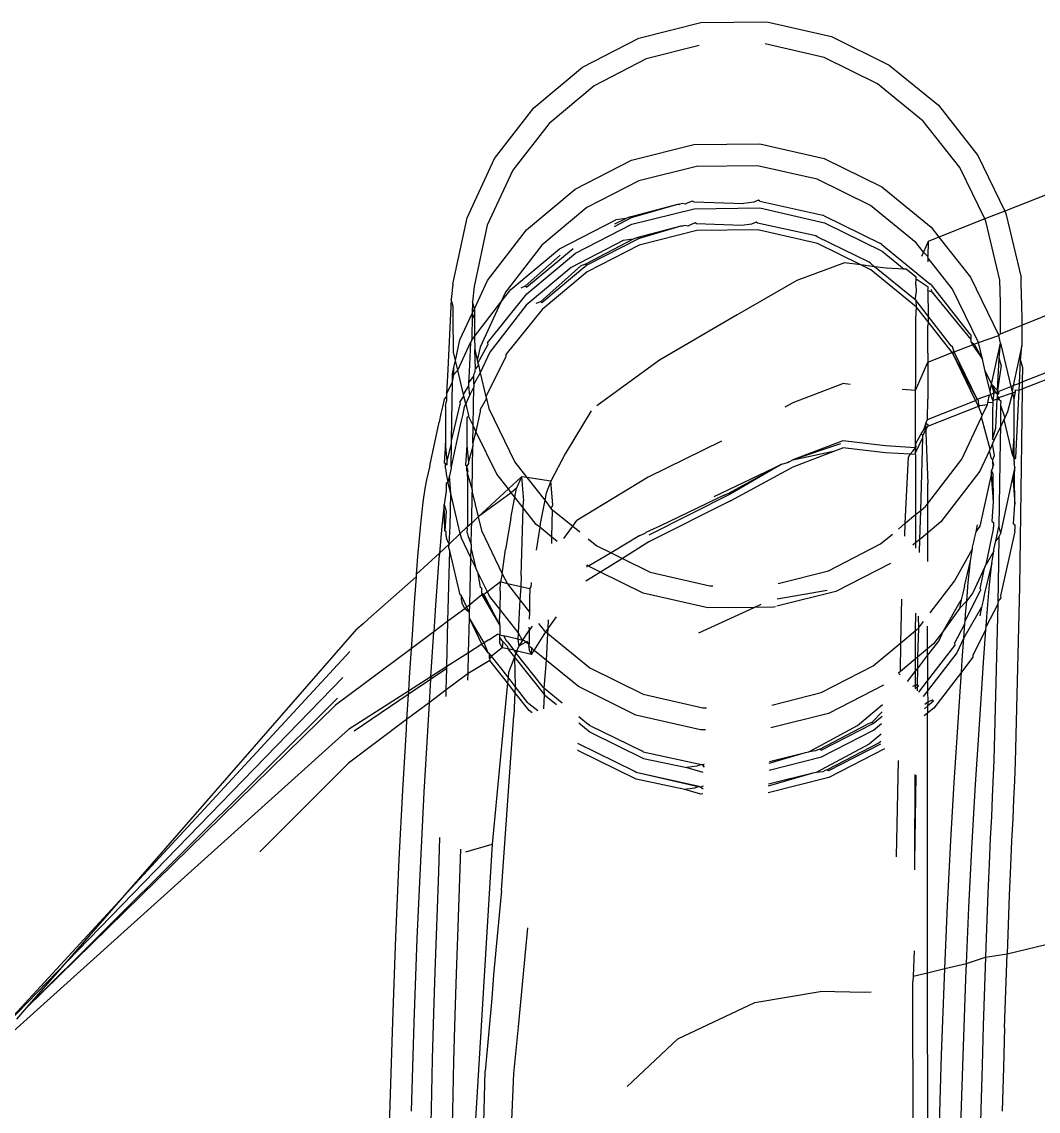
# Model space of a CAD drawing. Header units: millimetres. Extents: x -41292 to 298682, y -22072 to 33155.
# Drawn here: x 29439.69 to 29464.26, y 4431.92 to 4458.26 of the extents above; entities that cross this region are included whole.
import ezdxf

# ---------------------------------------------------------------- set-up
doc = ezdxf.new("R2010")
doc.units = ezdxf.units.MM

# ---------------------------------------------------------------- blocks, each defined once
blk = doc.blocks.new('AHSISHEUD')
for p, q in [((30081.979, 22105.952), (30083.48, 22106.33)), ((30083.48, 22106.33), (30085.075, 22106.349)), ((30085.075, 22106.349), (30086.632, 22105.993)), ((30080.617, 22105.252), (30081.979, 22105.952)), ((30086.632, 22105.993), (30088.026, 22105.303)), ((30083.437, 22105.773), (30082.157, 22105.45)), ((30086.462, 22105.488), (30085.032, 22105.815)), ((30082.157, 22105.45), (30080.897, 22104.803)), ((30087.751, 22104.85), (30086.462, 22105.488)), ((30079.44, 22104.269), (30080.617, 22105.252)), ((30088.026, 22105.303), (30089.218, 22104.329)), ((30088.854, 22103.949), (30087.751, 22104.85)), ((30080.897, 22104.803), (30079.809, 22103.893)), ((30089.218, 22104.329), (30090.173, 22103.118)), ((30078.494, 22103.04), (30079.44, 22104.269)), ((30079.809, 22103.893), (30078.934, 22102.757)), ((30089.737, 22102.829), (30088.854, 22103.949)), ((30081.804, 22103.004), (30083.305, 22103.382)), ((30083.305, 22103.382), (30084.901, 22103.4)), ((30084.901, 22103.4), (30086.457, 22103.044)), ((30077.826, 22101.605), (30078.494, 22103.04)), ((30080.442, 22102.304), (30081.804, 22103.004)), ((30086.457, 22103.044), (30087.851, 22102.356)), ((30090.173, 22103.118), (30090.825, 22101.771)), ((30078.934, 22102.757), (30078.315, 22101.429)), ((30083.371, 22102.852), (30081.982, 22102.503)), ((30084.847, 22102.869), (30083.371, 22102.852)), ((30086.287, 22102.54), (30084.847, 22102.869)), ((30090.342, 22101.58), (30089.737, 22102.829)), ((30081.982, 22102.503), (30080.722, 22101.855)), ((30087.576, 22101.903), (30086.287, 22102.54)), ((30079.265, 22101.321), (30080.442, 22102.304)), ((30087.851, 22102.356), (30089.044, 22101.382)), ((30092.155, 22102.296), (30090.825, 22101.771)), ((30081.772, 22101.636), (30082.924, 22101.937)), ((30081.804, 22101.613), (30082.924, 22101.937)), ((30082.924, 22101.937), (30082.97, 22101.938)), ((30083.026, 22101.952), (30082.97, 22101.938)), ((30083.102, 22101.939), (30083.026, 22101.952)), ((30083.164, 22101.972), (30083.102, 22101.939)), ((30083.273, 22102.014), (30083.164, 22101.972)), ((30083.306, 22101.991), (30083.273, 22102.014)), ((30083.306, 22101.991), (30084.519, 22101.956)), ((30084.759, 22101.99), (30084.519, 22101.956)), ((30084.868, 22102.033), (30084.759, 22101.99)), ((30084.901, 22102.009), (30084.868, 22102.033)), ((30084.901, 22102.009), (30086.425, 22101.676)), ((30080.722, 22101.855), (30079.634, 22100.946)), ((30081.811, 22101.451), (30083.313, 22101.829)), ((30083.313, 22101.829), (30084.907, 22101.847)), ((30084.907, 22101.847), (30086.464, 22101.491)), ((30086.457, 22101.653), (30086.425, 22101.676)), ((30088.679, 22101.002), (30087.576, 22101.903)), ((30090.825, 22101.771), (30090.342, 22101.58)), ((30090.825, 22101.771), (30090.852, 22101.715)), ((30090.852, 22101.715), (30091.22, 22100.168)), ((30077.48, 22100.001), (30077.826, 22101.605)), ((30078.315, 22101.429), (30077.996, 22099.946)), ((30080.061, 22100.859), (30081.422, 22101.559)), ((30080.449, 22100.751), (30081.811, 22101.451)), ((30081.388, 22101.399), (30081.804, 22101.613)), ((30081.401, 22101.46), (30081.662, 22101.594)), ((30081.662, 22101.594), (30081.422, 22101.559)), ((30081.772, 22101.636), (30081.662, 22101.594)), ((30081.804, 22101.613), (30081.772, 22101.636)), ((30082.99, 22101.407), (30081.951, 22101.134)), ((30082.99, 22101.407), (30081.983, 22101.111)), ((30083.036, 22101.408), (30082.99, 22101.407)), ((30083.094, 22101.422), (30083.036, 22101.408)), ((30083.167, 22101.409), (30083.094, 22101.422)), ((30083.23, 22101.442), (30083.167, 22101.409)), ((30083.34, 22101.484), (30083.23, 22101.442)), ((30083.372, 22101.461), (30083.34, 22101.484)), ((30084.465, 22101.424), (30083.372, 22101.461)), ((30084.705, 22101.459), (30084.465, 22101.424)), ((30084.814, 22101.501), (30084.705, 22101.459)), ((30084.847, 22101.478), (30084.814, 22101.501)), ((30086.255, 22101.172), (30084.847, 22101.478)), ((30086.457, 22101.653), (30087.819, 22100.988)), ((30086.464, 22101.491), (30087.858, 22100.802)), ((30090.342, 22101.58), (30089.233, 22101.142)), ((30090.365, 22101.531), (30090.342, 22101.58)), ((30090.705, 22100.1), (30090.365, 22101.531)), ((30078.32, 22100.093), (30079.265, 22101.321)), ((30083.378, 22101.299), (30081.99, 22100.949)), ((30084.853, 22101.316), (30083.378, 22101.299)), ((30086.294, 22100.986), (30084.853, 22101.316)), ((30086.287, 22101.148), (30086.255, 22101.172)), ((30087.544, 22100.535), (30086.287, 22101.148)), ((30089.044, 22101.382), (30089.233, 22101.142)), ((30079.634, 22100.946), (30078.76, 22099.809)), ((30081.601, 22101.057), (30080.342, 22100.41)), ((30081.841, 22101.093), (30080.69, 22100.487)), ((30081.983, 22101.111), (30080.722, 22100.463)), ((30081.99, 22100.949), (30080.729, 22100.302)), ((30081.841, 22101.093), (30081.601, 22101.057)), ((30081.951, 22101.134), (30081.841, 22101.093)), ((30081.983, 22101.111), (30081.951, 22101.134)), ((30087.342, 22100.468), (30086.294, 22100.986)), ((30087.851, 22100.964), (30087.819, 22100.988)), ((30087.851, 22100.964), (30089.012, 22100.014)), ((30088.857, 22100.776), (30088.679, 22101.002)), ((30088.968, 22101.037), (30088.857, 22100.776)), ((30088.968, 22101.037), (30088.967, 22100.676)), ((30089.233, 22101.142), (30088.968, 22101.037)), ((30089.233, 22101.142), (30089.998, 22100.17)), ((30078.885, 22099.876), (30080.061, 22100.859)), ((30079.233, 22099.953), (30080.077, 22100.707)), ((30079.265, 22099.93), (30080.388, 22100.867)), ((30079.272, 22099.767), (30080.449, 22100.751)), ((30087.858, 22100.802), (30088.388, 22100.369)), ((30088.857, 22100.776), (30088.814, 22100.674)), ((30088.967, 22100.676), (30088.857, 22100.776)), ((30088.969, 22100.634), (30088.967, 22100.676)), ((30088.969, 22100.548), (30088.969, 22100.634)), ((30089.562, 22099.881), (30088.969, 22100.634)), ((30080.342, 22100.41), (30079.253, 22099.5)), ((30080.581, 22100.445), (30079.602, 22099.577)), ((30080.722, 22100.463), (30079.634, 22099.554)), ((30080.69, 22100.487), (30080.581, 22100.445)), ((30080.722, 22100.463), (30080.69, 22100.487)), ((30086.947, 22100.517), (30085.799, 22100.093)), ((30087.342, 22100.468), (30086.947, 22100.517)), ((30087.583, 22100.349), (30087.342, 22100.468)), ((30087.676, 22100.427), (30087.342, 22100.468)), ((30087.576, 22100.511), (30087.544, 22100.535)), ((30087.676, 22100.427), (30087.576, 22100.511)), ((30087.956, 22100.392), (30087.676, 22100.427)), ((30088.647, 22099.634), (30087.676, 22100.427)), ((30088.388, 22100.369), (30087.956, 22100.392)), ((30088.448, 22100.366), (30088.388, 22100.369)), ((30088.448, 22100.366), (30088.679, 22100.178)), ((30078.006, 22099.407), (30078.32, 22100.093)), ((30080.729, 22100.302), (30079.641, 22099.392)), ((30085.799, 22100.093), (30084.359, 22099.263)), ((30088.686, 22099.448), (30087.583, 22100.349)), ((30088.677, 22099.993), (30088.679, 22100.132)), ((30088.679, 22100.132), (30088.679, 22100.178)), ((30088.679, 22100.132), (30088.968, 22099.941)), ((30089.998, 22100.17), (30090.678, 22098.767)), ((30090.716, 22099.561), (30090.705, 22100.1)), ((30091.231, 22099.629), (30091.22, 22100.168)), ((30077.48, 22100.001), (30077.446, 22099.635)), ((30077.996, 22099.946), (30077.962, 22099.579)), ((30078.647, 22099.567), (30078.885, 22099.876)), ((30079.233, 22099.953), (30079.124, 22099.911)), ((30079.265, 22099.93), (30079.233, 22099.953)), ((30088.677, 22099.993), (30088.679, 22099.815)), ((30088.966, 22099.849), (30088.968, 22099.896)), ((30088.966, 22099.849), (30088.968, 22099.227)), ((30088.966, 22099.849), (30089.051, 22099.828)), ((30088.968, 22099.896), (30088.968, 22099.941)), ((30089.044, 22099.99), (30089.012, 22100.014)), ((30089.044, 22099.99), (30089.967, 22098.802)), ((30089.046, 22099.878), (30089.051, 22099.828)), ((30089.051, 22099.828), (30090.001, 22098.666)), ((30090.187, 22098.593), (30089.562, 22099.881)), ((30077.446, 22099.635), (30077.362, 22097.939)), ((30077.491, 22099.463), (30077.446, 22099.635)), ((30077.962, 22099.579), (30077.948, 22099.294)), ((30078.006, 22099.407), (30077.962, 22099.579)), ((30078.009, 22098.738), (30078.647, 22099.567)), ((30078.647, 22099.567), (30078.142, 22098.481)), ((30078.322, 22098.588), (30079.272, 22099.767)), ((30078.76, 22099.809), (30078.647, 22099.567)), ((30079.602, 22099.577), (30079.492, 22099.536)), ((30079.634, 22099.554), (30079.602, 22099.577)), ((30088.679, 22099.815), (30088.647, 22099.634)), ((30088.679, 22099.61), (30088.647, 22099.634)), ((30088.968, 22099.227), (30088.679, 22099.61)), ((30088.686, 22099.448), (30088.679, 22099.61)), ((30091.231, 22099.629), (30091.232, 22099.013)), ((30077.488, 22099.211), (30077.491, 22099.463)), ((30077.948, 22099.294), (30078.006, 22099.407)), ((30078.006, 22099.407), (30078.004, 22099.167)), ((30079.253, 22099.5), (30078.379, 22098.364)), ((30079.641, 22099.392), (30078.762, 22098.305)), ((30088.674, 22099.166), (30088.686, 22099.448)), ((30088.968, 22099.091), (30088.686, 22099.448)), ((30090.719, 22098.807), (30090.716, 22099.561)), ((30091.232, 22099.013), (30092.153, 22099.382)), ((30077.497, 22098.358), (30077.488, 22099.211)), ((30077.651, 22098.657), (30077.948, 22099.294)), ((30077.948, 22099.294), (30077.939, 22098.647)), ((30077.948, 22099.294), (30078.004, 22099.167)), ((30078.004, 22099.167), (30078.009, 22098.738)), ((30084.359, 22099.263), (30082.476, 22098.166)), ((30088.672, 22098.309), (30088.674, 22099.166)), ((30088.968, 22099.091), (30088.965, 22098.993)), ((30088.968, 22099.227), (30088.968, 22099.091)), ((30089.53, 22098.513), (30088.968, 22099.227)), ((30089.552, 22098.349), (30088.968, 22099.091)), ((30088.967, 22098.674), (30088.965, 22098.993)), ((30089.999, 22098.778), (30089.967, 22098.802)), ((30089.999, 22098.778), (30090.001, 22098.666)), ((30090.678, 22098.767), (30090.719, 22098.807)), ((30090.719, 22098.807), (30091.232, 22099.013)), ((30091.232, 22099.013), (30091.237, 22098.525)), ((30077.544, 22098.161), (30077.651, 22098.657)), ((30077.601, 22097.922), (30077.913, 22098.592)), ((30077.913, 22098.592), (30077.878, 22097.884)), ((30077.939, 22098.647), (30077.913, 22098.592)), ((30077.939, 22098.647), (30078.009, 22098.738)), ((30078.009, 22098.738), (30078.012, 22098.426)), ((30078.091, 22098.093), (30078.326, 22098.539)), ((30078.322, 22098.588), (30078.326, 22098.539)), ((30088.964, 22098.339), (30088.967, 22098.674)), ((30089.562, 22098.489), (30089.53, 22098.513)), ((30089.601, 22098.367), (30090.044, 22098.538)), ((30090.001, 22098.666), (30090.006, 22098.616)), ((30090.006, 22098.616), (30090.044, 22098.538)), ((30090.006, 22098.616), (30090.086, 22098.554)), ((30090.044, 22098.538), (30090.086, 22098.554)), ((30090.044, 22098.538), (30090.282, 22098.193)), ((30090.086, 22098.554), (30090.187, 22098.593)), ((30090.086, 22098.554), (30090.282, 22098.193)), ((30090.187, 22098.593), (30090.678, 22098.767)), ((30090.282, 22098.193), (30090.187, 22098.593)), ((30090.506, 22097.583), (30090.722, 22098.58)), ((30090.722, 22098.58), (30090.678, 22098.767)), ((30090.688, 22098.215), (30090.722, 22098.58)), ((30090.722, 22098.58), (30090.971, 22097.53)), ((30091.237, 22098.525), (30091.028, 22097.553)), ((30091.204, 22098.159), (30091.237, 22098.525)), ((30077.544, 22098.161), (30077.497, 22098.358)), ((30078.029, 22097.958), (30078.012, 22098.426)), ((30078.012, 22098.426), (30078.074, 22098.167)), ((30078.142, 22098.481), (30078.074, 22098.167)), ((30078.379, 22098.364), (30078.146, 22097.863)), ((30078.766, 22098.256), (30078.284, 22097.28)), ((30078.762, 22098.305), (30078.766, 22098.256)), ((30088.676, 22097.993), (30088.672, 22098.309)), ((30088.962, 22098.121), (30089.552, 22098.349)), ((30088.964, 22098.339), (30088.962, 22098.121)), ((30089.552, 22098.349), (30089.601, 22098.367)), ((30089.569, 22098.327), (30089.552, 22098.349)), ((30089.601, 22098.367), (30089.562, 22098.489)), ((30089.565, 22098.377), (30089.569, 22098.327)), ((30090.119, 22097.193), (30089.569, 22098.327)), ((30090.158, 22097.22), (30089.569, 22098.327)), ((30090.158, 22097.22), (30089.601, 22098.367)), ((30077.475, 22097.84), (30077.507, 22097.987)), ((30077.507, 22097.987), (30077.544, 22098.161)), ((30077.508, 22097.82), (30077.507, 22097.987)), ((30077.601, 22097.922), (30077.544, 22098.161)), ((30078.101, 22098.054), (30078.029, 22097.958)), ((30078.074, 22098.167), (30078.091, 22098.093)), ((30078.091, 22098.093), (30078.101, 22098.054)), ((30078.101, 22098.054), (30078.146, 22097.863)), ((30082.476, 22098.166), (30080.961, 22097.062)), ((30088.668, 22097.437), (30088.962, 22098.121)), ((30088.67, 22097.656), (30088.676, 22097.993)), ((30088.962, 22098.121), (30088.962, 22097.225)), ((30090.352, 22097.901), (30090.282, 22098.193)), ((30090.649, 22097.436), (30090.688, 22098.215)), ((30090.733, 22098.043), (30090.649, 22097.436)), ((30090.733, 22098.043), (30090.688, 22098.215)), ((30091.177, 22097.612), (30091.204, 22098.159)), ((30091.204, 22098.159), (30091.248, 22097.987)), ((30091.245, 22097.639), (30092.153, 22097.998)), ((30091.248, 22097.987), (30091.245, 22097.639)), ((30077.362, 22097.939), (30077.334, 22097.35)), ((30077.473, 22097.64), (30077.475, 22097.84)), ((30077.473, 22097.64), (30077.508, 22097.82)), ((30077.508, 22097.82), (30077.601, 22097.922)), ((30077.74, 22097.338), (30077.601, 22097.922)), ((30077.878, 22097.884), (30077.865, 22097.607)), ((30077.865, 22097.607), (30077.991, 22097.782)), ((30078.146, 22097.863), (30077.989, 22097.585)), ((30077.989, 22097.585), (30077.991, 22097.782)), ((30077.991, 22097.819), (30078.005, 22097.85)), ((30077.991, 22097.782), (30077.991, 22097.819)), ((30078.005, 22097.85), (30078.023, 22097.888)), ((30078.022, 22097.926), (30078.029, 22097.958)), ((30078.023, 22097.888), (30078.022, 22097.926)), ((30078.146, 22097.863), (30078.284, 22097.28)), ((30090.352, 22097.901), (30090.506, 22097.583)), ((30090.469, 22097.41), (30090.352, 22097.901)), ((30091.243, 22097.471), (30092.153, 22097.831)), ((30077.334, 22097.35), (30077.399, 22097.488)), ((30077.399, 22097.488), (30077.473, 22097.64)), ((30077.452, 22096.218), (30077.473, 22097.64)), ((30077.74, 22097.338), (30077.862, 22097.542)), ((30077.865, 22097.607), (30077.862, 22097.542)), ((30077.862, 22097.542), (30077.89, 22097.313)), ((30077.988, 22097.524), (30077.89, 22097.313)), ((30077.974, 22096.585), (30077.988, 22097.524)), ((30077.989, 22097.585), (30077.988, 22097.524)), ((30085.708, 22097.141), (30086.913, 22097.601)), ((30087.089, 22097.58), (30086.913, 22097.601)), ((30088.668, 22097.437), (30088.344, 22097.457)), ((30088.668, 22097.437), (30088.67, 22097.656)), ((30090.469, 22097.41), (30090.506, 22097.583)), ((30090.506, 22097.583), (30090.557, 22097.38)), ((30090.506, 22097.583), (30090.602, 22097.385)), ((30090.506, 22097.583), (30090.649, 22097.436)), ((30090.726, 22097.434), (30090.971, 22097.53)), ((30090.971, 22097.53), (30091.028, 22097.553)), ((30090.971, 22097.53), (30090.998, 22097.417)), ((30091.028, 22097.553), (30090.998, 22097.417)), ((30091.028, 22097.553), (30091.177, 22097.612)), ((30091.168, 22097.442), (30091.177, 22097.612)), ((30091.168, 22097.442), (30091.243, 22097.471)), ((30091.177, 22097.612), (30091.245, 22097.639)), ((30091.243, 22097.471), (30091.231, 22096.166)), ((30091.245, 22097.639), (30091.243, 22097.471)), ((30077.27, 22097.212), (30077.232, 22097.035)), ((30077.27, 22097.212), (30077.331, 22097.281)), ((30077.334, 22097.35), (30077.331, 22097.281)), ((30077.331, 22097.281), (30077.332, 22097.179)), ((30077.654, 22097.153), (30077.749, 22097.299)), ((30077.749, 22097.299), (30077.74, 22097.338)), ((30077.794, 22097.108), (30077.749, 22097.299)), ((30077.847, 22097.225), (30077.794, 22097.108)), ((30077.89, 22097.313), (30077.847, 22097.225)), ((30078.294, 22097.24), (30078.143, 22096.977)), ((30078.284, 22097.28), (30078.294, 22097.24)), ((30078.294, 22097.24), (30078.352, 22096.995)), ((30088.668, 22096.134), (30088.668, 22097.437)), ((30088.959, 22096.734), (30088.962, 22097.225)), ((30088.959, 22096.734), (30090.119, 22097.193)), ((30090.119, 22097.193), (30090.158, 22097.22)), ((30090.186, 22097.054), (30090.119, 22097.193)), ((30090.158, 22097.22), (30090.451, 22097.325)), ((30090.191, 22097.192), (30090.158, 22097.22)), ((30090.193, 22097.079), (30090.191, 22097.192)), ((30090.412, 22097.143), (30090.451, 22097.325)), ((30090.451, 22097.325), (30090.486, 22097.339)), ((30090.486, 22097.339), (30090.469, 22097.41)), ((30090.486, 22097.339), (30090.557, 22097.38)), ((30090.535, 22097.191), (30090.486, 22097.339)), ((30090.535, 22097.191), (30090.531, 22097.153)), ((30090.557, 22097.38), (30090.535, 22097.191)), ((30090.535, 22097.191), (30090.639, 22097.233)), ((30090.557, 22097.38), (30090.602, 22097.385)), ((30090.602, 22097.385), (30090.646, 22097.399)), ((30090.602, 22097.385), (30090.644, 22097.337)), ((30090.604, 22096.52), (30090.639, 22097.233)), ((30090.643, 22097.301), (30090.639, 22097.233)), ((30090.639, 22097.233), (30090.68, 22097.263)), ((30090.639, 22097.233), (30090.685, 22097.213)), ((30090.644, 22097.337), (30090.643, 22097.301)), ((30090.643, 22097.301), (30090.68, 22097.263)), ((30090.646, 22097.399), (30090.644, 22097.337)), ((30090.679, 22097.376), (30090.644, 22097.337)), ((30090.646, 22097.399), (30090.649, 22097.436)), ((30090.646, 22097.399), (30090.726, 22097.434)), ((30090.679, 22097.376), (30090.646, 22097.399)), ((30090.649, 22097.436), (30090.679, 22097.376)), ((30090.68, 22097.263), (30091.007, 22097.378)), ((30090.68, 22097.263), (30090.685, 22097.213)), ((30090.685, 22097.213), (30090.724, 22097.185)), ((30091.007, 22097.378), (30090.891, 22096.921)), ((30090.998, 22097.417), (30091.007, 22097.378)), ((30091.007, 22097.378), (30091.072, 22097.404)), ((30091.007, 22097.378), (30091.045, 22097.22)), ((30091.045, 22097.22), (30091.044, 22096.997)), ((30091.072, 22097.404), (30091.045, 22097.22)), ((30091.071, 22097.448), (30091.072, 22097.404)), ((30091.071, 22097.448), (30091.168, 22097.442)), ((30091.12, 22096.464), (30091.168, 22097.442)), ((30077.232, 22097.035), (30077.193, 22096.876)), ((30077.305, 22097.053), (30077.304, 22096.83)), ((30077.305, 22097.053), (30077.332, 22097.179)), ((30077.452, 22096.218), (30077.658, 22097.103)), ((30077.654, 22097.153), (30077.658, 22097.103)), ((30077.761, 22097.036), (30077.722, 22096.859)), ((30077.794, 22097.108), (30077.761, 22097.036)), ((30077.794, 22097.108), (30077.822, 22096.998)), ((30077.822, 22096.998), (30077.851, 22096.869)), ((30078.143, 22096.977), (30078.148, 22096.928)), ((30078.352, 22096.995), (30078.98, 22095.697)), ((30080.828, 22096.94), (30080.202, 22095.899)), ((30085.518, 22097.039), (30085.708, 22097.141)), ((30088.962, 22096.57), (30090.186, 22097.054)), ((30090.186, 22097.054), (30090.193, 22097.079)), ((30090.186, 22097.054), (30090.221, 22097.067)), ((30090.198, 22097.03), (30090.186, 22097.054)), ((30090.193, 22097.079), (30090.198, 22097.03)), ((30090.277, 22096.83), (30090.198, 22097.03)), ((30090.221, 22097.067), (30090.402, 22097.096)), ((30090.277, 22096.83), (30090.402, 22097.096)), ((30090.402, 22097.096), (30090.412, 22097.143)), ((30090.412, 22097.143), (30090.531, 22097.153)), ((30090.531, 22097.153), (30090.53, 22096.929)), ((30090.53, 22096.929), (30090.53, 22096.26)), ((30090.723, 22097.075), (30090.717, 22096.547)), ((30090.724, 22097.185), (30090.723, 22097.075)), ((30090.723, 22097.075), (30090.822, 22096.771)), ((30091.044, 22096.997), (30091.045, 22096.328)), ((30077.193, 22096.876), (30077.15, 22096.664)), ((30077.304, 22096.83), (30077.305, 22096.16)), ((30077.683, 22096.7), (30077.64, 22096.488)), ((30077.722, 22096.859), (30077.683, 22096.7)), ((30077.865, 22096.811), (30077.82, 22096.774)), ((30077.82, 22096.774), (30077.821, 22096.105)), ((30077.851, 22096.869), (30077.865, 22096.811)), ((30077.974, 22096.585), (30077.865, 22096.811)), ((30078.148, 22096.928), (30078.043, 22096.442)), ((30088.918, 22096.645), (30088.959, 22096.734)), ((30089.783, 22095.769), (30090.26, 22096.792)), ((30090.26, 22096.792), (30090.277, 22096.83)), ((30090.47, 22096.017), (30090.26, 22096.792)), ((30090.804, 22096.733), (30090.717, 22096.547)), ((30090.822, 22096.771), (30090.804, 22096.733)), ((30090.804, 22096.733), (30091.013, 22095.853)), ((30090.891, 22096.921), (30090.822, 22096.771)), ((30076.925, 22095.608), (30077.15, 22096.664)), ((30077.64, 22096.488), (30077.443, 22095.586)), ((30077.968, 22096.164), (30077.974, 22096.585)), ((30078.043, 22096.442), (30077.968, 22096.164)), ((30078.043, 22096.442), (30077.974, 22096.585)), ((30078.544, 22095.408), (30078.043, 22096.442)), ((30088.806, 22096.383), (30088.85, 22096.461)), ((30088.846, 22096.344), (30088.962, 22096.57)), ((30088.908, 22096.618), (30088.85, 22096.461)), ((30088.85, 22096.461), (30088.962, 22096.57)), ((30088.918, 22096.645), (30088.908, 22096.618)), ((30088.908, 22096.618), (30088.963, 22095.181)), ((30088.918, 22096.645), (30088.962, 22096.613)), ((30088.962, 22096.613), (30088.962, 22096.57)), ((30090.53, 22096.26), (30090.604, 22096.52)), ((30090.569, 22096.229), (30090.717, 22096.547)), ((30090.717, 22096.547), (30090.714, 22096.222)), ((30091.089, 22095.806), (30091.12, 22096.464)), ((30077.305, 22096.16), (30077.274, 22095.685)), ((30077.348, 22095.736), (30077.305, 22096.16)), ((30077.348, 22095.736), (30077.451, 22096.142)), ((30077.443, 22095.586), (30077.451, 22096.142)), ((30077.451, 22096.142), (30077.452, 22096.218)), ((30077.968, 22096.164), (30077.967, 22096.085)), ((30083.975, 22096.212), (30082.202, 22095.336)), ((30086.911, 22096.216), (30085.703, 22095.756)), ((30086.852, 22096.14), (30085.703, 22095.756)), ((30087.938, 22096.096), (30086.911, 22096.216)), ((30088.668, 22096.134), (30088.806, 22096.383)), ((30088.668, 22095.929), (30088.845, 22096.298)), ((30088.791, 22094.534), (30088.845, 22096.298)), ((30088.846, 22096.344), (30088.806, 22096.383)), ((30088.845, 22096.298), (30088.846, 22096.344)), ((30090.53, 22096.146), (30090.47, 22096.017)), ((30090.569, 22096.229), (30090.53, 22096.26)), ((30090.53, 22096.146), (30090.569, 22096.229)), ((30090.573, 22095.861), (30090.53, 22096.146)), ((30090.714, 22096.222), (30090.682, 22094.133)), ((30091.045, 22096.328), (30091.013, 22095.853)), ((30091.045, 22096.328), (30091.045, 22095.829)), ((30091.231, 22096.166), (30091.179, 22092.684)), ((30077.821, 22096.105), (30077.79, 22095.63)), ((30077.821, 22096.105), (30077.864, 22095.706)), ((30077.967, 22096.085), (30077.864, 22095.706)), ((30077.951, 22095.033), (30077.967, 22096.085)), ((30080.202, 22095.899), (30079.852, 22095.242)), ((30085.703, 22095.756), (30086.712, 22095.976)), ((30085.708, 22095.591), (30086.712, 22095.976)), ((30086.712, 22095.976), (30086.913, 22096.05)), ((30087.941, 22095.93), (30086.913, 22096.05)), ((30088.662, 22096.05), (30087.938, 22096.096)), ((30088.534, 22095.894), (30087.941, 22095.93)), ((30088.494, 22095.823), (30088.534, 22095.894)), ((30088.534, 22095.894), (30088.6, 22095.967)), ((30088.667, 22095.886), (30088.534, 22095.894)), ((30088.6, 22095.967), (30088.662, 22096.05)), ((30088.662, 22096.05), (30088.668, 22096.134)), ((30088.672, 22096.073), (30088.662, 22096.05)), ((30088.662, 22096.05), (30088.668, 22095.929)), ((30088.667, 22095.886), (30088.668, 22095.929)), ((30088.667, 22095.886), (30088.668, 22094.503)), ((30088.668, 22096.134), (30088.672, 22096.073)), ((30088.668, 22095.929), (30088.672, 22096.073)), ((30090.453, 22095.979), (30090.223, 22095.485)), ((30090.47, 22096.017), (30090.453, 22095.979)), ((30090.499, 22095.785), (30090.453, 22095.979)), ((30077.306, 22095.662), (30077.274, 22095.685)), ((30077.306, 22095.662), (30077.349, 22095.667)), ((30077.307, 22095.629), (30077.306, 22095.662)), ((30077.349, 22095.638), (30077.307, 22095.629)), ((30077.307, 22095.549), (30077.307, 22095.629)), ((30077.349, 22095.667), (30077.348, 22095.736)), ((30077.349, 22095.638), (30077.349, 22095.667)), ((30077.822, 22095.606), (30077.79, 22095.63)), ((30077.861, 22095.67), (30077.822, 22095.606)), ((30077.864, 22095.706), (30077.861, 22095.67)), ((30078.98, 22095.697), (30079.272, 22095.326)), ((30083.803, 22094.87), (30085.418, 22095.643)), ((30084.153, 22094.947), (30085.418, 22095.643)), ((30085.418, 22095.643), (30084.185, 22094.924)), ((30085.568, 22095.682), (30085.418, 22095.643)), ((30085.616, 22095.707), (30085.568, 22095.682)), ((30085.616, 22095.707), (30085.703, 22095.756)), ((30088.419, 22094.223), (30088.494, 22095.823)), ((30088.962, 22094.703), (30089.783, 22095.769)), ((30090.531, 22095.761), (30090.499, 22095.785)), ((30090.531, 22095.761), (30090.573, 22095.861)), ((30090.532, 22095.729), (30090.531, 22095.761)), ((30090.532, 22095.649), (30090.532, 22095.729)), ((30090.557, 22095.638), (30090.532, 22095.729)), ((30090.532, 22095.649), (30090.538, 22095.599)), ((30090.538, 22095.599), (30090.557, 22095.638)), ((30091.045, 22095.829), (30091.013, 22095.853)), ((30091.047, 22095.774), (30091.045, 22095.829)), ((30091.045, 22095.829), (30091.089, 22095.806)), ((30091.047, 22095.774), (30091.089, 22095.806)), ((30091.047, 22095.717), (30091.047, 22095.774)), ((30091.047, 22095.717), (30091.052, 22095.667)), ((30091.063, 22095.578), (30091.052, 22095.667)), ((30076.925, 22095.608), (30076.847, 22095.273)), ((30077.307, 22095.549), (30077.313, 22095.5)), ((30077.313, 22095.5), (30077.323, 22095.41)), ((30077.323, 22095.41), (30077.363, 22095.218)), ((30077.399, 22095.372), (30077.363, 22095.218)), ((30077.441, 22095.553), (30077.399, 22095.372)), ((30077.433, 22094.945), (30077.399, 22095.372)), ((30077.443, 22095.586), (30077.441, 22095.553)), ((30077.823, 22095.574), (30077.822, 22095.606)), ((30077.823, 22095.494), (30077.823, 22095.574)), ((30077.823, 22095.574), (30077.848, 22095.483)), ((30077.823, 22095.494), (30077.828, 22095.444)), ((30077.848, 22095.483), (30077.828, 22095.444)), ((30077.828, 22095.444), (30077.837, 22095.255)), ((30077.828, 22095.444), (30077.951, 22095.033)), ((30078.825, 22095.052), (30078.544, 22095.408)), ((30084.191, 22094.762), (30085.708, 22095.591)), ((30090.223, 22095.485), (30089.277, 22094.257)), ((30090.227, 22094.15), (30090.503, 22095.394)), ((30090.502, 22095.498), (30090.538, 22095.552)), ((30090.546, 22095.41), (30090.502, 22095.498)), ((30090.503, 22095.394), (30090.502, 22095.498)), ((30090.547, 22094.74), (30090.503, 22095.394)), ((30090.538, 22095.552), (30090.538, 22095.599)), ((30090.547, 22094.74), (30090.546, 22095.41)), ((30091.018, 22095.371), (30090.717, 22093.974)), ((30091.063, 22095.578), (30091.018, 22095.371)), ((30091.018, 22095.371), (30091.063, 22094.685)), ((30091.062, 22095.354), (30091.063, 22095.578)), ((30091.063, 22094.685), (30091.062, 22095.354)), ((30076.847, 22095.273), (30076.804, 22095.063)), ((30077.322, 22095.187), (30077.32, 22095.007)), ((30077.363, 22095.218), (30077.322, 22095.187)), ((30077.433, 22094.945), (30077.363, 22095.218)), ((30077.837, 22095.255), (30077.838, 22094.586)), ((30079.14, 22095.346), (30078.825, 22095.052)), ((30079.14, 22095.346), (30079.024, 22095.072)), ((30079.14, 22095.346), (30079.189, 22094.763)), ((30079.272, 22095.326), (30079.14, 22095.346)), ((30079.852, 22095.242), (30079.272, 22095.326)), ((30079.272, 22095.326), (30079.704, 22094.778)), ((30079.852, 22095.242), (30079.737, 22094.954)), ((30079.898, 22094.666), (30079.852, 22095.242)), ((30082.202, 22095.336), (30080.482, 22094.29)), ((30088.962, 22094.703), (30088.963, 22095.181)), ((30076.804, 22095.063), (30076.756, 22094.73)), ((30077.32, 22095.007), (30077.272, 22094.675)), ((30077.421, 22094.154), (30077.433, 22094.945)), ((30077.664, 22093.973), (30077.433, 22094.945)), ((30077.939, 22094.228), (30077.95, 22094.975)), ((30077.951, 22095.033), (30077.95, 22094.975)), ((30077.95, 22094.975), (30078.097, 22094.375)), ((30078.825, 22095.052), (30078.097, 22094.375)), ((30078.897, 22094.96), (30078.097, 22094.375)), ((30078.897, 22094.96), (30078.825, 22095.052)), ((30078.883, 22094.35), (30078.981, 22094.854)), ((30079.024, 22095.072), (30078.897, 22094.96)), ((30078.981, 22094.854), (30078.897, 22094.96)), ((30078.981, 22094.854), (30079.024, 22095.072)), ((30079.184, 22094.595), (30078.981, 22094.854)), ((30079.737, 22094.954), (30079.704, 22094.778)), ((30084.185, 22094.924), (30082.223, 22093.932)), ((30084.043, 22094.905), (30082.505, 22094.165)), ((30084.043, 22094.905), (30084.153, 22094.947)), ((30084.153, 22094.947), (30084.185, 22094.924)), ((30076.756, 22094.73), (30076.699, 22094.205)), ((30077.272, 22094.675), (30077.215, 22094.15)), ((30077.291, 22094.042), (30077.272, 22094.675)), ((30077.272, 22094.675), (30077.323, 22094.518)), ((30077.838, 22094.586), (30077.84, 22094.136)), ((30079.138, 22092.962), (30079.184, 22094.595)), ((30079.184, 22094.595), (30079.189, 22094.763)), ((30079.499, 22094.196), (30079.184, 22094.595)), ((30079.704, 22094.778), (30079.597, 22094.216)), ((30079.704, 22094.778), (30079.863, 22094.576)), ((30079.863, 22094.576), (30079.898, 22094.666)), ((30079.863, 22094.576), (30079.895, 22094.55)), ((30084.191, 22094.762), (30082.223, 22093.771)), ((30088.791, 22094.534), (30088.908, 22094.632)), ((30088.908, 22094.632), (30088.962, 22094.703)), ((30088.962, 22093.993), (30088.962, 22094.703)), ((30090.515, 22094.265), (30090.547, 22094.74)), ((30091.031, 22094.21), (30091.063, 22094.685)), ((30077.323, 22094.518), (30077.291, 22094.042)), ((30078.097, 22094.375), (30077.939, 22094.228)), ((30078.097, 22094.375), (30078.177, 22094.048)), ((30078.883, 22094.35), (30078.76, 22093.589)), ((30079.877, 22093.887), (30079.895, 22094.55)), ((30079.895, 22094.55), (30080.383, 22094.152)), ((30088.419, 22094.223), (30088.668, 22094.432)), ((30088.668, 22094.432), (30088.666, 22093.746)), ((30088.668, 22094.432), (30088.791, 22094.534)), ((30088.668, 22094.503), (30088.668, 22094.432)), ((30088.769, 22093.832), (30088.791, 22094.534)), ((30076.699, 22094.205), (30076.631, 22093.417)), ((30077.215, 22094.15), (30077.159, 22093.503)), ((30077.324, 22094.019), (30077.291, 22094.042)), ((30077.394, 22093.721), (30077.421, 22094.154)), ((30077.806, 22094.11), (30077.664, 22093.973)), ((30077.84, 22094.136), (30077.806, 22094.11)), ((30077.838, 22094.086), (30077.806, 22094.11)), ((30077.828, 22094.015), (30077.838, 22094.086)), ((30077.939, 22094.228), (30077.84, 22094.136)), ((30077.928, 22093.707), (30077.937, 22094.099)), ((30077.937, 22094.099), (30077.939, 22094.228)), ((30078.177, 22094.048), (30078.673, 22093.003)), ((30079.583, 22094.127), (30079.495, 22093.574)), ((30079.583, 22094.127), (30079.499, 22094.196)), ((30079.597, 22094.216), (30079.583, 22094.127)), ((30079.877, 22093.887), (30079.583, 22094.127)), ((30080.17, 22093.856), (30080.383, 22094.152)), ((30080.383, 22094.152), (30080.482, 22094.29)), ((30080.383, 22094.152), (30080.551, 22094.014)), ((30082.505, 22094.165), (30082.15, 22093.997)), ((30088.251, 22094.083), (30088.419, 22094.223)), ((30088.405, 22093.913), (30088.419, 22094.223)), ((30089.277, 22094.257), (30088.962, 22093.993)), ((30090.128, 22094.012), (30090.166, 22094.188)), ((30090.128, 22094.012), (30090.227, 22094.15)), ((30090.37, 22093.228), (30090.554, 22094.08)), ((30090.515, 22094.265), (30090.547, 22094.242)), ((30090.547, 22094.242), (30090.549, 22094.187)), ((30090.549, 22094.187), (30090.549, 22094.129)), ((30090.554, 22094.08), (30090.549, 22094.129)), ((30090.605, 22093.798), (30090.682, 22094.133)), ((30090.682, 22094.133), (30090.717, 22093.974)), ((30091.031, 22094.21), (30091.063, 22094.186)), ((30091.063, 22094.186), (30091.065, 22094.138)), ((30091.065, 22094.138), (30091.065, 22094.074)), ((30091.07, 22094.024), (30091.065, 22094.074)), ((30077.325, 22093.986), (30077.324, 22094.019)), ((30077.325, 22093.906), (30077.325, 22093.986)), ((30077.325, 22093.906), (30077.33, 22093.856)), ((30077.394, 22093.721), (30077.33, 22093.856)), ((30077.664, 22093.973), (30077.394, 22093.721)), ((30077.69, 22093.864), (30077.664, 22093.973)), ((30077.92, 22093.389), (30077.69, 22093.864)), ((30077.84, 22093.974), (30077.828, 22094.015)), ((30077.84, 22093.974), (30077.844, 22093.925)), ((30077.844, 22093.925), (30077.928, 22093.707)), ((30079.873, 22093.732), (30079.877, 22093.887)), ((30080.002, 22093.785), (30079.877, 22093.887)), ((30080.757, 22093.846), (30080.966, 22093.675)), ((30082.006, 22093.925), (30081.309, 22093.506)), ((30082.223, 22093.771), (30081.58, 22093.372)), ((30082.006, 22093.925), (30082.128, 22093.984)), ((30082.128, 22093.984), (30082.15, 22093.997)), ((30087.82, 22093.723), (30088.106, 22093.961)), ((30088.769, 22093.832), (30088.666, 22093.746)), ((30088.76, 22093.518), (30088.769, 22093.832)), ((30088.962, 22093.993), (30088.769, 22093.832)), ((30088.961, 22093.295), (30088.962, 22093.993)), ((30090.046, 22093.643), (30090.084, 22093.805)), ((30090.084, 22093.805), (30090.089, 22093.853)), ((30090.089, 22093.853), (30090.128, 22094.012)), ((30090.562, 22093.588), (30090.605, 22093.798)), ((30090.68, 22093.894), (30090.605, 22093.798)), ((30090.68, 22093.894), (30090.663, 22092.739)), ((30090.717, 22093.974), (30090.68, 22093.894)), ((30091.07, 22094.024), (30090.719, 22092.47)), ((30077.394, 22093.721), (30077.159, 22093.503)), ((30077.365, 22091.854), (30077.407, 22093.556)), ((30077.39, 22093.627), (30077.394, 22093.721)), ((30077.407, 22093.556), (30077.39, 22093.627)), ((30077.659, 22092.496), (30077.407, 22093.556)), ((30077.92, 22093.389), (30077.925, 22093.606)), ((30077.928, 22093.707), (30077.925, 22093.606)), ((30077.925, 22093.606), (30078.031, 22093.16)), ((30078.673, 22093.003), (30078.76, 22093.589)), ((30081.309, 22093.506), (30080.762, 22093.187)), ((30080.966, 22093.675), (30081.309, 22093.506)), ((30081.309, 22093.506), (30081.58, 22093.372)), ((30086.56, 22093.075), (30087.82, 22093.723)), ((30088.666, 22093.746), (30088.602, 22093.693)), ((30088.666, 22093.746), (30088.666, 22093.622)), ((30089.609, 22092.822), (30090.041, 22093.608)), ((30089.998, 22093.313), (30090.041, 22093.608)), ((30090.041, 22093.608), (30090.046, 22093.643)), ((30090.556, 22093.55), (30090.37, 22093.228)), ((30090.514, 22093.257), (30090.556, 22093.55)), ((30090.556, 22093.55), (30090.562, 22093.588)), ((30077.159, 22093.503), (30076.6, 22092.983)), ((30076.631, 22093.417), (30076.6, 22092.983)), ((30077.147, 22093.362), (30077.066, 22092.243)), ((30077.159, 22093.503), (30077.147, 22093.362)), ((30077.892, 22092.249), (30077.92, 22093.389)), ((30078.031, 22093.16), (30077.92, 22093.389)), ((30081.58, 22093.372), (30081.052, 22093.044)), ((30081.58, 22093.372), (30082.256, 22093.038)), ((30088.062, 22093.254), (30086.738, 22092.573)), ((30089.846, 22092.704), (30089.998, 22093.313)), ((30089.941, 22092.793), (30089.998, 22093.313)), ((30090.514, 22093.257), (30090.337, 22092.529)), ((30090.457, 22092.737), (30090.514, 22093.257)), ((30076.6, 22092.983), (30076.596, 22092.925)), ((30078.083, 22093.052), (30078.031, 22093.16)), ((30078.083, 22093.052), (30078.145, 22092.68)), ((30078.318, 22092.567), (30078.083, 22093.052)), ((30078.673, 22093.003), (30078.634, 22092.804)), ((30078.673, 22093.003), (30078.808, 22092.756)), ((30081.052, 22093.044), (30080.699, 22092.824)), ((30080.721, 22093.207), (30080.718, 22093.161)), ((30080.762, 22093.187), (30080.721, 22093.207)), ((30081.052, 22093.044), (30080.762, 22093.187)), ((30082.085, 22092.533), (30081.052, 22093.044)), ((30082.256, 22093.038), (30083.696, 22092.708)), ((30085.347, 22092.769), (30086.56, 22093.075)), ((30090.342, 22093.168), (30090.049, 22092.538)), ((30090.229, 22092.646), (30090.342, 22093.168)), ((30090.342, 22093.168), (30090.37, 22093.228)), ((30076.596, 22092.925), (30075.441, 22091.905)), ((30076.596, 22092.925), (30076.55, 22092.296)), ((30078.634, 22092.804), (30078.318, 22092.567)), ((30078.628, 22092.585), (30078.634, 22092.804)), ((30078.808, 22092.756), (30078.634, 22092.804)), ((30079.123, 22092.685), (30078.808, 22092.756)), ((30078.808, 22092.756), (30079.106, 22092.373)), ((30079.138, 22092.962), (30079.123, 22092.685)), ((30079.377, 22092.788), (30079.371, 22092.682)), ((30089.019, 22092.055), (30089.609, 22092.822)), ((30089.904, 22092.35), (30089.941, 22092.793)), ((30090.391, 22091.96), (30090.457, 22092.737)), ((30090.663, 22092.739), (30090.653, 22092.329)), ((30077.691, 22092.472), (30077.659, 22092.496)), ((30077.824, 22092.197), (30077.691, 22092.472)), ((30077.692, 22092.36), (30077.691, 22092.472)), ((30078.184, 22092.494), (30077.892, 22092.249)), ((30078.177, 22092.656), (30078.145, 22092.68)), ((30078.177, 22092.656), (30078.18, 22092.544)), ((30078.18, 22092.544), (30078.184, 22092.494)), ((30078.18, 22092.544), (30078.231, 22092.502)), ((30078.18, 22092.544), (30078.208, 22092.485)), ((30078.231, 22092.502), (30078.184, 22092.494)), ((30078.184, 22092.494), (30078.616, 22091.751)), ((30078.208, 22092.485), (30078.616, 22091.751)), ((30078.318, 22092.567), (30078.231, 22092.502)), ((30078.231, 22092.502), (30078.616, 22091.751)), ((30078.37, 22092.461), (30078.318, 22092.567)), ((30078.618, 22092.145), (30078.37, 22092.461)), ((30078.628, 22092.585), (30078.618, 22092.145)), ((30079.123, 22092.685), (30079.106, 22092.373)), ((30079.341, 22092.636), (30079.123, 22092.685)), ((30079.341, 22092.636), (30079.336, 22092.416)), ((30079.341, 22092.636), (30079.371, 22092.682)), ((30083.643, 22092.177), (30082.085, 22092.533)), ((30083.696, 22092.708), (30083.765, 22092.709)), ((30086.738, 22092.573), (30085.315, 22092.215)), ((30085.325, 22092.393), (30086.532, 22092.607)), ((30089.809, 22092.529), (30089.769, 22092.371)), ((30089.846, 22092.704), (30089.809, 22092.529)), ((30089.864, 22091.861), (30090.234, 22092.596)), ((30090.049, 22092.538), (30089.904, 22092.35)), ((30090.229, 22092.646), (30090.234, 22092.596)), ((30090.337, 22092.529), (30090.299, 22092.354)), ((30090.719, 22092.47), (30090.724, 22092.42)), ((30091.179, 22092.684), (30091.075, 22088.443)), ((30076.55, 22092.296), (30076.497, 22091.519)), ((30077.066, 22092.243), (30077.023, 22091.598)), ((30077.692, 22092.36), (30077.698, 22092.31)), ((30077.771, 22092.158), (30077.698, 22092.31)), ((30077.824, 22092.197), (30077.771, 22092.158)), ((30077.892, 22092.249), (30077.824, 22092.197)), ((30077.888, 22092.066), (30077.824, 22092.197)), ((30077.888, 22092.066), (30077.892, 22092.249)), ((30079.106, 22092.373), (30079.063, 22091.581)), ((30079.106, 22092.373), (30079.336, 22092.077)), ((30079.336, 22092.416), (30079.336, 22092.077)), ((30083.431, 22091.576), (30084.763, 22092.19)), ((30084.763, 22092.19), (30083.643, 22092.177)), ((30084.763, 22092.19), (30084.935, 22092.269)), ((30085.237, 22092.195), (30084.763, 22092.19)), ((30085.28, 22092.206), (30085.237, 22092.195)), ((30088.313, 22091.334), (30088.336, 22092.384)), ((30089.341, 22091.619), (30089.769, 22092.371)), ((30089.769, 22092.371), (30089.727, 22092.162)), ((30089.904, 22092.35), (30089.727, 22092.162)), ((30090.26, 22092.195), (30089.834, 22091.449)), ((30089.875, 22092.015), (30089.904, 22092.35)), ((30090.26, 22092.195), (30090.217, 22091.987)), ((30090.299, 22092.354), (30090.26, 22092.195)), ((30090.652, 22092.265), (30090.374, 22091.729)), ((30090.652, 22092.265), (30090.559, 22088.498)), ((30090.653, 22092.329), (30090.652, 22092.265)), ((30090.724, 22092.42), (30090.653, 22092.329)), ((30077.771, 22092.158), (30077.365, 22091.854)), ((30077.888, 22092.066), (30077.771, 22092.158)), ((30077.864, 22091.092), (30077.884, 22091.925)), ((30077.884, 22091.925), (30077.888, 22092.066)), ((30078.187, 22091.299), (30077.884, 22091.925)), ((30078.242, 22091.334), (30077.884, 22091.925)), ((30078.618, 22092.145), (30078.614, 22091.93)), ((30078.616, 22091.751), (30078.614, 22091.93)), ((30079.063, 22091.581), (30078.618, 22092.145)), ((30079.336, 22092.077), (30079.326, 22091.901)), ((30079.784, 22091.675), (30079.987, 22091.962)), ((30088.662, 22092.046), (30088.66, 22091.624)), ((30088.73, 22091.975), (30088.734, 22091.685)), ((30089.727, 22092.162), (30089.341, 22091.619)), ((30089.864, 22091.861), (30089.875, 22092.015)), ((30090.374, 22091.729), (30090.391, 22091.96)), ((30069.616, 22085.297), (30075.167, 22091.663)), ((30075.315, 22091.788), (30075.167, 22091.663)), ((30075.441, 22091.905), (30075.315, 22091.788)), ((30077.365, 22091.854), (30077.023, 22091.598)), ((30077.338, 22090.756), (30077.365, 22091.854)), ((30078.616, 22091.751), (30078.618, 22091.525)), ((30079.324, 22091.709), (30079.325, 22091.627)), ((30079.4, 22091.738), (30079.325, 22091.627)), ((30079.556, 22091.798), (30079.689, 22091.629)), ((30079.732, 22091.594), (30079.784, 22091.675)), ((30079.781, 22091.554), (30079.784, 22091.675)), ((30079.784, 22091.675), (30079.798, 22091.89)), ((30088.66, 22091.624), (30088.734, 22091.685)), ((30088.734, 22091.685), (30088.716, 22090.986)), ((30088.734, 22091.685), (30088.856, 22091.844)), ((30088.958, 22091.189), (30088.959, 22091.737)), ((30089.611, 22091.318), (30089.858, 22091.79)), ((30089.834, 22091.449), (30089.858, 22091.79)), ((30089.858, 22091.79), (30089.864, 22091.861)), ((30090.369, 22091.657), (30090.374, 22091.729)), ((30077.023, 22091.598), (30076.475, 22091.188)), ((30076.497, 22091.519), (30076.475, 22091.188)), ((30076.95, 22090.508), (30077.023, 22091.598)), ((30078.353, 22091.405), (30078.242, 22091.334)), ((30078.353, 22091.405), (30078.559, 22091.54)), ((30078.618, 22091.525), (30078.559, 22091.54)), ((30078.619, 22091.462), (30078.618, 22091.525)), ((30078.618, 22091.525), (30078.716, 22091.501)), ((30078.691, 22091.367), (30078.619, 22091.462)), ((30078.621, 22091.313), (30078.619, 22091.462)), ((30079.054, 22091.418), (30078.716, 22091.501)), ((30078.716, 22091.501), (30078.774, 22091.382)), ((30079.063, 22091.581), (30079.054, 22091.418)), ((30079.054, 22091.418), (30079.075, 22091.254)), ((30079.167, 22091.391), (30079.054, 22091.418)), ((30079.167, 22091.391), (30079.063, 22091.581)), ((30079.167, 22091.391), (30079.325, 22091.627)), ((30079.325, 22091.627), (30079.329, 22091.294)), ((30079.448, 22091.148), (30079.732, 22091.594)), ((30079.689, 22091.629), (30079.732, 22091.594)), ((30079.732, 22091.594), (30079.781, 22091.554)), ((30079.747, 22090.904), (30079.781, 22091.554)), ((30079.781, 22091.554), (30080.792, 22090.728)), ((30088.313, 22091.334), (30088.66, 22091.624)), ((30088.66, 22091.624), (30088.659, 22090.938)), ((30089.341, 22091.619), (30089.103, 22091.31)), ((30089.228, 22091.376), (30089.341, 22091.619)), ((30089.834, 22091.449), (30089.668, 22091.093)), ((30089.795, 22090.91), (30089.834, 22091.449)), ((30090.369, 22091.657), (30090.05, 22091.035)), ((30090.31, 22090.856), (30090.369, 22091.657)), ((30076.475, 22091.188), (30074.651, 22089.823)), ((30076.475, 22091.188), (30076.429, 22090.497)), ((30078.187, 22091.299), (30077.864, 22091.092)), ((30078.242, 22091.334), (30078.187, 22091.299)), ((30078.337, 22091.093), (30078.187, 22091.299)), ((30078.337, 22091.093), (30078.242, 22091.334)), ((30078.679, 22091.209), (30078.416, 22091.011)), ((30078.621, 22091.313), (30078.679, 22091.209)), ((30078.691, 22091.367), (30078.679, 22091.209)), ((30078.811, 22091.188), (30078.679, 22091.209)), ((30078.691, 22091.367), (30078.808, 22091.246)), ((30078.806, 22091.359), (30078.774, 22091.382)), ((30078.806, 22091.359), (30078.955, 22091.152)), ((30078.808, 22091.246), (30078.811, 22091.188)), ((30078.955, 22091.152), (30078.811, 22091.188)), ((30078.811, 22091.188), (30078.972, 22090.985)), ((30079.039, 22091.131), (30078.955, 22091.152)), ((30078.955, 22091.152), (30079.01, 22091.083)), ((30079.04, 22091.163), (30079.039, 22091.131)), ((30079.075, 22091.254), (30079.04, 22091.163)), ((30079.167, 22091.391), (30079.075, 22091.254)), ((30079.247, 22091.347), (30079.075, 22091.254)), ((30079.224, 22091.377), (30079.167, 22091.391)), ((30079.247, 22091.347), (30079.224, 22091.377)), ((30079.278, 22091.363), (30079.247, 22091.347)), ((30079.329, 22091.294), (30079.247, 22091.347)), ((30079.329, 22091.294), (30079.278, 22091.363)), ((30079.324, 22091.249), (30079.329, 22091.294)), ((30079.324, 22091.249), (30079.331, 22091.144)), ((30079.394, 22091.206), (30079.324, 22091.249)), ((30079.331, 22091.144), (30079.383, 22091.046)), ((30079.383, 22091.046), (30079.394, 22091.206)), ((30079.383, 22091.046), (30079.448, 22091.148)), ((30079.448, 22091.148), (30079.394, 22091.206)), ((30079.747, 22090.904), (30079.448, 22091.148)), ((30087.645, 22090.776), (30088.313, 22091.334)), ((30088.299, 22090.638), (30088.313, 22091.334)), ((30088.958, 22091.189), (30088.716, 22090.986)), ((30088.958, 22091.026), (30089.228, 22091.376)), ((30089.103, 22091.31), (30088.958, 22091.189)), ((30088.958, 22090.413), (30089.616, 22091.268)), ((30088.958, 22091.026), (30088.958, 22091.189)), ((30089.611, 22091.318), (30089.616, 22091.268)), ((30069.616, 22085.297), (30074.993, 22091.123)), ((30077.864, 22091.092), (30077.338, 22090.756)), ((30077.851, 22090.589), (30077.864, 22091.092)), ((30078.376, 22090.907), (30077.851, 22090.589)), ((30078.37, 22091.07), (30078.337, 22091.093)), ((30078.416, 22091.011), (30078.37, 22091.07)), ((30078.372, 22090.957), (30078.37, 22091.07)), ((30078.416, 22091.011), (30078.372, 22090.957)), ((30078.372, 22090.957), (30078.376, 22090.907)), ((30078.806, 22090.362), (30078.376, 22090.907)), ((30078.819, 22090.499), (30078.416, 22091.011)), ((30078.972, 22090.985), (30078.83, 22090.613)), ((30079.01, 22091.083), (30078.972, 22090.985)), ((30078.972, 22090.985), (30078.992, 22090.279)), ((30078.972, 22090.985), (30079.696, 22090.076)), ((30079.039, 22091.131), (30079.01, 22091.083)), ((30079.01, 22091.083), (30079.657, 22090.261)), ((30079.383, 22091.046), (30079.039, 22091.131)), ((30079.689, 22090.238), (30079.747, 22090.904)), ((30080.517, 22090.275), (30079.747, 22090.904)), ((30088.659, 22090.938), (30088.299, 22090.638)), ((30088.659, 22090.938), (30088.658, 22090.636)), ((30088.716, 22090.986), (30088.659, 22090.938)), ((30088.712, 22090.706), (30088.958, 22091.026)), ((30088.716, 22090.986), (30088.712, 22090.706)), ((30089.668, 22091.093), (30088.957, 22090.17)), ((30088.958, 22091.026), (30088.958, 22090.413)), ((30090.055, 22090.985), (30089.775, 22090.62)), ((30089.775, 22090.62), (30089.795, 22090.91)), ((30090.05, 22091.035), (30090.055, 22090.985)), ((30077.337, 22090.712), (30076.946, 22090.445)), ((30077.338, 22090.756), (30076.95, 22090.508)), ((30077.325, 22090.194), (30077.337, 22090.712)), ((30077.337, 22090.712), (30077.338, 22090.756)), ((30078.83, 22090.613), (30078.819, 22090.499)), ((30080.792, 22090.728), (30082.081, 22090.091)), ((30086.386, 22090.128), (30087.645, 22090.776)), ((30088.299, 22090.638), (30088.255, 22090.601)), ((30088.472, 22090.395), (30088.658, 22090.636)), ((30088.658, 22090.636), (30088.657, 22090.3)), ((30088.658, 22090.636), (30088.712, 22090.706)), ((30088.712, 22090.706), (30088.702, 22090.317)), ((30089.775, 22090.62), (30089.11, 22089.756)), ((30089.743, 22090.152), (30089.775, 22090.62)), ((30090.259, 22090.099), (30090.31, 22090.856)), ((30068.154, 22083.62), (30074.823, 22090.495)), ((30076.946, 22090.445), (30076.404, 22090.08)), ((30076.95, 22090.508), (30076.409, 22090.161)), ((30076.429, 22090.497), (30076.409, 22090.161)), ((30076.946, 22090.445), (30076.911, 22089.885)), ((30076.95, 22090.508), (30076.946, 22090.445)), ((30077.851, 22090.589), (30077.325, 22090.194)), ((30077.847, 22090.426), (30077.851, 22090.589)), ((30078.806, 22090.362), (30078.437, 22086.466)), ((30078.819, 22090.499), (30078.806, 22090.362)), ((30078.985, 22090.135), (30078.806, 22090.362)), ((30078.992, 22090.279), (30078.819, 22090.499)), ((30088.297, 22090.561), (30088.255, 22090.601)), ((30088.744, 22090.136), (30088.958, 22090.413)), ((30088.958, 22090.413), (30088.957, 22090.17)), ((30076.409, 22090.161), (30074.958, 22089.233)), ((30076.404, 22090.08), (30075.1, 22089.197)), ((30076.404, 22090.08), (30076.366, 22089.477)), ((30076.409, 22090.161), (30076.404, 22090.08)), ((30077.325, 22090.194), (30076.911, 22089.885)), ((30077.321, 22090.034), (30077.325, 22090.194)), ((30078.985, 22090.135), (30078.955, 22089.579)), ((30078.992, 22090.279), (30078.985, 22090.135)), ((30079.331, 22089.696), (30078.985, 22090.135)), ((30079.292, 22089.881), (30078.992, 22090.279)), ((30079.689, 22090.238), (30079.657, 22090.261)), ((30079.689, 22090.238), (30079.711, 22090.217)), ((30079.696, 22090.076), (30079.689, 22090.238)), ((30079.711, 22090.217), (30080.122, 22089.882)), ((30081.91, 22089.586), (30080.517, 22090.275)), ((30082.081, 22090.091), (30083.522, 22089.762)), ((30085.195, 22089.828), (30086.386, 22090.128)), ((30087.895, 22090.31), (30086.565, 22089.626)), ((30088.657, 22090.3), (30088.597, 22090.277)), ((30088.702, 22090.317), (30088.657, 22090.3)), ((30088.657, 22090.3), (30088.657, 22090.224)), ((30088.657, 22090.224), (30088.706, 22090.268)), ((30088.734, 22090.294), (30088.702, 22090.317)), ((30088.702, 22090.317), (30088.706, 22090.268)), ((30088.706, 22090.268), (30088.704, 22090.174)), ((30088.706, 22090.268), (30088.734, 22090.294)), ((30088.957, 22090.17), (30088.852, 22090.034)), ((30088.957, 22090.17), (30088.961, 22089.9)), ((30089.677, 22089.161), (30089.743, 22090.152)), ((30090.194, 22089.109), (30090.259, 22090.099)), ((30067.188, 22082.513), (30074.695, 22089.991)), ((30074.651, 22089.823), (30067.188, 22082.513)), ((30076.911, 22089.885), (30076.366, 22089.477)), ((30076.911, 22089.885), (30076.868, 22089.193)), ((30079.324, 22089.858), (30079.292, 22089.881)), ((30079.534, 22089.684), (30079.324, 22089.858)), ((30079.686, 22089.735), (30079.696, 22090.076)), ((30079.696, 22090.076), (30079.988, 22089.837)), ((30087.265, 22089.331), (30087.87, 22089.837)), ((30088.961, 22089.9), (30088.892, 22089.842)), ((30089.103, 22089.919), (30088.957, 22089.797)), ((30088.961, 22089.9), (30088.957, 22089.797)), ((30089.071, 22089.942), (30088.961, 22089.9)), ((30089.103, 22089.919), (30089.071, 22089.942)), ((30078.657, 22085.341), (30078.955, 22089.579)), ((30079.4, 22089.639), (30079.331, 22089.696)), ((30083.468, 22089.23), (30081.91, 22089.586)), ((30083.522, 22089.762), (30083.617, 22089.763)), ((30086.565, 22089.626), (30085.17, 22089.276)), ((30087.614, 22089.408), (30087.862, 22089.664)), ((30087.646, 22089.384), (30087.856, 22089.56)), ((30088.957, 22089.629), (30088.878, 22089.563)), ((30088.957, 22089.797), (30088.887, 22089.738)), ((30088.957, 22089.797), (30088.957, 22089.629)), ((30089.11, 22089.756), (30088.957, 22089.629)), ((30088.957, 22083.354), (30088.957, 22089.629)), ((30076.366, 22089.477), (30074.96, 22088.423)), ((30076.366, 22089.477), (30076.352, 22089.244)), ((30080.525, 22089.399), (30080.799, 22089.175)), ((30080.532, 22089.547), (30080.76, 22089.36)), ((30080.792, 22089.337), (30080.76, 22089.36)), ((30080.792, 22089.337), (30082.05, 22088.723)), ((30086.084, 22088.695), (30087.265, 22089.331)), ((30086.353, 22088.76), (30087.504, 22089.366)), ((30086.386, 22088.737), (30087.646, 22089.384)), ((30087.614, 22089.408), (30087.504, 22089.366)), ((30087.646, 22089.384), (30087.614, 22089.408)), ((30087.653, 22089.222), (30087.847, 22089.385)), ((30074.958, 22089.233), (30066.534, 22081.651)), ((30076.352, 22089.244), (30076.267, 22087.771)), ((30076.868, 22089.193), (30076.784, 22087.723)), ((30080.799, 22089.175), (30082.088, 22088.538)), ((30083.594, 22089.232), (30083.468, 22089.23)), ((30086.393, 22088.575), (30087.653, 22089.222)), ((30087.834, 22089.122), (30087.546, 22088.882)), ((30089.602, 22087.954), (30089.677, 22089.161)), ((30090.119, 22087.904), (30090.194, 22089.109)), ((30081.879, 22088.219), (30080.503, 22088.898)), ((30087.546, 22088.882), (30086.267, 22088.194)), ((30087.784, 22088.916), (30086.532, 22088.259)), ((30087.822, 22088.881), (30086.565, 22088.235)), ((30087.919, 22088.766), (30086.571, 22088.073)), ((30087.825, 22088.95), (30087.784, 22088.916)), ((30080.524, 22088.722), (30080.496, 22088.744)), ((30081.918, 22088.033), (30080.524, 22088.722)), ((30082.082, 22088.7), (30082.05, 22088.723)), ((30082.082, 22088.7), (30083.49, 22088.394)), ((30082.088, 22088.538), (30083.141, 22088.317)), ((30085.125, 22088.256), (30086.393, 22088.575)), ((30085.132, 22088.421), (30086.006, 22088.683)), ((30085.134, 22088.464), (30086.006, 22088.683)), ((30086.006, 22088.683), (30086.084, 22088.695)), ((30086.245, 22088.718), (30086.084, 22088.695)), ((30086.302, 22088.748), (30086.245, 22088.718)), ((30086.353, 22088.76), (30086.302, 22088.748)), ((30086.386, 22088.737), (30086.353, 22088.76)), ((30072.822, 22086.28), (30074.96, 22088.423)), ((30083.38, 22088.352), (30083.141, 22088.317)), ((30083.141, 22088.317), (30083.529, 22088.208)), ((30083.49, 22088.394), (30083.38, 22088.352)), ((30083.49, 22088.394), (30083.557, 22088.395)), ((30083.522, 22088.37), (30083.49, 22088.394)), ((30083.522, 22088.37), (30083.557, 22088.395)), ((30083.522, 22088.37), (30083.554, 22088.322)), ((30086.48, 22088.246), (30086.423, 22088.216)), ((30086.532, 22088.259), (30086.48, 22088.246)), ((30086.565, 22088.235), (30086.532, 22088.259)), ((30088.204, 22086.157), (30088.253, 22088.484)), ((30090.559, 22088.498), (30090.522, 22087.603)), ((30091.075, 22088.443), (30091.058, 22087.995)), ((30081.911, 22088.195), (30081.879, 22088.219)), ((30083.436, 22087.862), (30081.911, 22088.195)), ((30083.409, 22087.852), (30081.911, 22088.195)), ((30083.088, 22087.785), (30081.918, 22088.033)), ((30086.571, 22088.073), (30085.101, 22087.703)), ((30086.185, 22088.182), (30085.108, 22087.868)), ((30086.185, 22088.182), (30085.11, 22087.911)), ((30086.267, 22088.194), (30086.185, 22088.182)), ((30086.423, 22088.216), (30086.267, 22088.194)), ((30088.649, 22088.152), (30088.641, 22086.037)), ((30088.675, 22088.129), (30088.641, 22086.037)), ((30091.058, 22087.995), (30091.038, 22087.547)), ((30076.267, 22087.771), (30076.182, 22086.093)), ((30076.784, 22087.723), (30076.699, 22086.05)), ((30083.326, 22087.82), (30083.088, 22087.785)), ((30083.475, 22087.676), (30083.088, 22087.785)), ((30083.409, 22087.852), (30083.326, 22087.82)), ((30083.436, 22087.862), (30083.409, 22087.852)), ((30083.468, 22087.839), (30083.409, 22087.852)), ((30083.468, 22087.839), (30083.436, 22087.862)), ((30083.534, 22087.863), (30083.468, 22087.839)), ((30083.53, 22087.79), (30083.468, 22087.839)), ((30089.522, 22086.553), (30089.602, 22087.954)), ((30090.039, 22086.506), (30090.119, 22087.904)), ((30083.526, 22087.677), (30083.475, 22087.676)), ((30090.522, 22087.603), (30090.499, 22087.129)), ((30091.038, 22087.547), (30091.015, 22087.073)), ((30090.499, 22087.129), (30090.473, 22086.6)), ((30091.015, 22087.073), (30090.989, 22086.546)), ((30077.141, 22085.791), (30077.172, 22086.629)), ((30078.437, 22086.466), (30077.791, 22075.84)), ((30077.799, 22086.276), (30078.437, 22086.466)), ((30089.442, 22084.976), (30089.522, 22086.553)), ((30089.958, 22084.933), (30090.039, 22086.506)), ((30090.473, 22086.6), (30090.445, 22085.992)), ((30090.989, 22086.546), (30090.961, 22085.937)), ((30077.605, 22084.226), (30077.68, 22086.344)), ((30076.182, 22086.093), (30076.099, 22084.222)), ((30076.699, 22086.05), (30076.616, 22084.183)), ((30088.641, 22086.037), (30088.643, 22085.847)), ((30090.445, 22085.992), (30090.416, 22085.276)), ((30090.961, 22085.937), (30090.933, 22085.222)), ((30077.058, 22083.377), (30077.141, 22085.791)), ((30078.657, 22085.341), (30078.47, 22083.306)), ((30066.397, 22081.809), (30069.616, 22085.297)), ((30068.154, 22083.62), (30069.616, 22085.297)), ((30090.416, 22085.276), (30090.385, 22084.423)), ((30090.933, 22085.222), (30090.882, 22083.816)), ((30089.374, 22083.455), (30089.442, 22084.976)), ((30089.899, 22083.581), (30089.958, 22084.933)), ((30079.07, 22082.049), (30079.298, 22084.444)), ((30090.385, 22084.423), (30090.361, 22083.734)), ((30076.099, 22084.222), (30076.025, 22082.173)), ((30076.616, 22084.183), (30076.542, 22082.142)), ((30077.574, 22083.327), (30077.605, 22084.226)), ((30090.882, 22083.816), (30092.013, 22084.088)), ((30088.631, 22083.885), (30088.609, 22083.271)), ((30090.361, 22083.734), (30090.882, 22083.816)), ((30090.82, 22082.026), (30090.882, 22083.816)), ((30066.397, 22081.809), (30068.154, 22083.62)), ((30067.188, 22082.513), (30068.154, 22083.62)), ((30089.374, 22083.455), (30089.899, 22083.581)), ((30089.882, 22083.205), (30089.899, 22083.581)), ((30089.899, 22083.581), (30090.361, 22083.734)), ((30090.361, 22083.734), (30090.304, 22082.076)), ((30077.027, 22082.376), (30077.058, 22083.377)), ((30077.543, 22082.326), (30077.574, 22083.327)), ((30078.47, 22083.306), (30078.425, 22082.735)), ((30088.609, 22083.271), (30088.605, 22083.132)), ((30088.609, 22083.271), (30088.957, 22083.354)), ((30088.957, 22083.354), (30089.374, 22083.455)), ((30088.974, 22070.331), (30088.957, 22083.354)), ((30089.297, 22081.369), (30089.365, 22083.243)), ((30089.365, 22083.243), (30089.374, 22083.455)), ((30088.611, 22079.072), (30088.605, 22083.132)), ((30089.814, 22081.337), (30089.882, 22083.205)), ((30078.425, 22082.735), (30078.261, 22080.973)), ((30084.786, 22082.636), (30086.359, 22082.898)), ((30087.431, 22082.879), (30086.359, 22082.898)), ((30087.591, 22082.883), (30087.431, 22082.879)), ((30066.942, 22082.231), (30067.188, 22082.513)), ((30082.919, 22081.756), (30084.786, 22082.636)), ((30076.995, 22081.267), (30077.027, 22082.376)), ((30077.511, 22081.219), (30077.543, 22082.326)), ((30076.025, 22082.173), (30075.939, 22079.407)), ((30076.542, 22082.142), (30076.476, 22080.01)), ((30078.955, 22080.915), (30079.07, 22082.049)), ((30090.304, 22082.076), (30090.274, 22081.109)), ((30090.82, 22082.026), (30090.79, 22081.06)), ((30082.919, 22081.756), (30081.698, 22080.608)), ((30076.965, 22080.055), (30076.995, 22081.267)), ((30077.481, 22080.01), (30077.511, 22081.219)), ((30089.216, 22078.77), (30089.297, 22081.369)), ((30089.734, 22078.746), (30089.814, 22081.337)), ((30078.15, 22076.334), (30078.261, 22080.973)), ((30078.811, 22077.242), (30078.955, 22080.915)), ((30090.274, 22081.109), (30090.244, 22080.053)), ((30090.79, 22081.06), (30090.76, 22080.005)), ((30076.936, 22078.736), (30076.965, 22080.055)), ((30077.452, 22078.694), (30077.481, 22080.01)), ((30090.244, 22080.053), (30090.214, 22078.9))]:
    blk.add_line(p, q)

msp = doc.modelspace()

# ---------------------------------------------------------------- block references
msp.add_blockref('AHSISHEUD', (-627.372, -17648.087))

doc.saveas('drawing.dxf')
